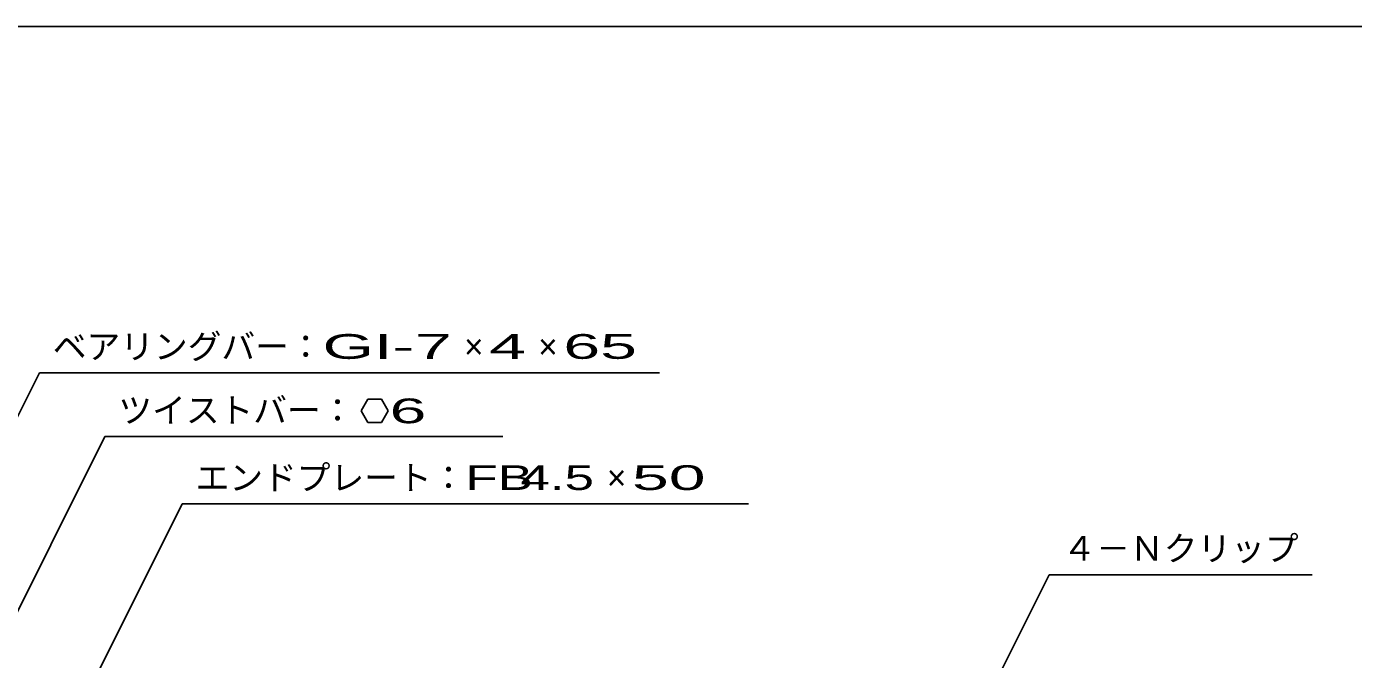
# Model space of a CAD drawing. Units: millimetres, scale not verified. Extents: x -1820 to 1731, y -1282 to 1054.
# Drawn here: x -1168 to -184, y 584 to 1054 of the extents above; entities that cross this region are included whole.
import ezdxf
from ezdxf.enums import TextEntityAlignment as Align

# ---------------------------------------------------------------- set-up
doc = ezdxf.new("R2010")
doc.units = ezdxf.units.MM
doc.header["$LTSCALE"] = 10
doc.layers.add('0_2', color=150, linetype='Continuous', lineweight=25)
doc.layers.add('22', color=4, linetype='Continuous', lineweight=25)
doc.styles.add('ベクトル', font='')
doc.styles.get('ベクトル').set_extended_font_data('ベクトル')

msp = doc.modelspace()

# ---------------------------------------------------------------- linework, layer by layer
at = {"layer": '0_2'}
msp.add_line((-1729, 1053.5), (1731, 1053.5), dxfattribs=at)
at = {"layer": '22'}
for p, q in [((-1341.4, 431.75), (-1158.9, 796.75)), ((-1158.9, 796.75), (-698.9, 796.75)), ((-915.27, 777.27), (-920.27, 768.6)), ((-920.27, 768.6), (-915.27, 759.94)), ((-905.27, 777.27), (-915.27, 777.27)), ((-900.28, 768.5), (-905.27, 777.27)), ((-905.27, 759.94), (-900.27, 768.6)), ((-915.27, 759.94), (-905.27, 759.94)), ((-1256.65, 456.75), (-1110.28, 749.5)), ((-1110.28, 749.5), (-815.28, 749.5)), ((-1150.75, 504), (-1053, 699.5)), ((-1053, 699.5), (-633, 699.5)), ((-480.05, 507), (-410.05, 647)), ((-410.05, 647), (-215.05, 647))]:
    msp.add_line(p, q, dxfattribs=at)

# ---------------------------------------------------------------- texts
at = {"layer": '22', "color": 2, "style": 'ベクトル'}
for s, p in [('ベアリングバー：', (-1148.9, 816.25)), ('×', (-843.9, 816.25)), ('×', (-788.9, 816.25)), ('ツイストバー：', (-1100.28, 769)), ('エンドプレート：', (-1043, 719)), ('×', (-738, 719)), ('４－Ｎクリップ', (-400.05, 666.5))]:
    msp.add_text(s, height=18.33, dxfattribs=at).set_placement(p, align=Align.MIDDLE_LEFT)
for s, width, p in [('GI-', 2, (-948.9, 816.25)), (' 7 ', 2, (-893.9, 816.25)), (' 4 ', 2, (-838.9, 816.25)), (' 65 ', 2, (-783.9, 816.25)), (' 6 ', 2, (-912.78, 768.5)), (' 50 ', 2, (-733, 719)), ('FB', 1.6, (-843, 719)), (' 4.5 ', 1.6, (-813, 719))]:
    msp.add_text(s, height=18.33, dxfattribs=dict(at, width=width)).set_placement(p, align=Align.MIDDLE_LEFT)

doc.saveas('drawing.dxf')
